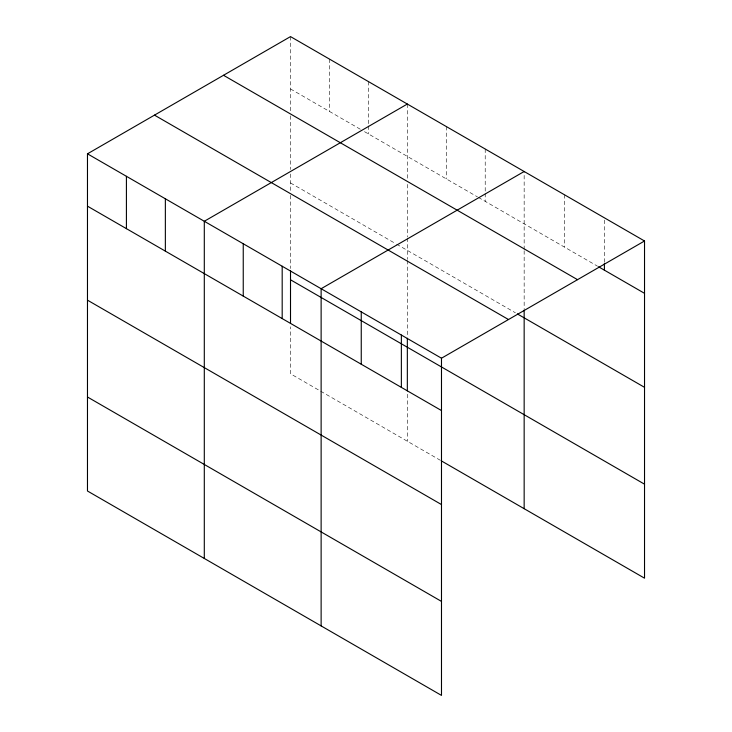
<?xml version="1.0" encoding="UTF-8"?>
<svg xmlns="http://www.w3.org/2000/svg" width="732" height="732" viewBox="0 0 732 732"><rect width="100%" height="100%" fill="white"/><g stroke="black" fill="none" stroke-linecap="round" stroke-linejoin="round"><path stroke-width="0.55" stroke-dasharray="3.66 2.75" d="M524.158 250.701L524.158 308.886M524.158 249.575L524.158 171.498M290.512 88.947L360.602 129.408M364.499 131.659L477.429 196.862M478.408 197.42L597.559 266.21M290.512 182.945L395.655 243.646M396.625 244.204L515.401 312.784M440.435 460.346L290.512 373.787L290.512 326.792M604.403 220.103L604.403 262.202M564.281 194.657L564.281 247.004M485.215 149.017L485.215 192.251M485.215 193.394L485.215 201.355M446.273 126.535L446.273 178.873M407.34 104.045L407.34 179.889M407.34 184.373L407.34 236.967M407.34 238.083L407.34 259.403M407.34 260.528L407.34 337.104M407.34 394.237L407.34 441.24M368.397 81.563L368.397 124.806M368.397 125.941L368.397 133.91M329.455 59.082L329.455 111.429M290.512 36.6L290.512 111.328M290.512 115.802L290.512 169.513M290.512 173.987L290.512 190.823M290.512 195.334L290.512 268.525"/><path stroke-width="1.1" d="M644.526 240.993L441.488 358.213L441.488 695.4L87.474 491.007L87.474 153.821L290.512 36.6L644.526 240.993L644.526 578.179L441.405 460.913M407.34 104.045L204.301 221.274L204.301 558.461M524.158 171.498L321.128 288.719L321.128 625.906M598.529 266.777L644.526 293.331M223.507 75.286L577.521 279.67M517.35 313.909L644.526 387.329M154.479 115.134L508.493 319.527M87.474 153.821L441.488 358.213M290.512 279.789L644.526 484.181M87.474 206.168L441.488 410.551M87.474 300.166L441.488 504.558M87.474 397.009L441.488 601.402M604.403 263.346L604.403 270.172M524.158 310.002L524.158 508.685M407.34 338.23L407.34 390.879M401.365 335.046L401.365 387.393M361.251 311.887L361.251 364.225M290.512 270.776L290.512 323.434M282.186 266.238L282.186 318.576M243.244 243.756L243.244 296.094M165.359 198.784L165.359 251.131M126.416 176.302L126.416 228.649"/></g></svg>
